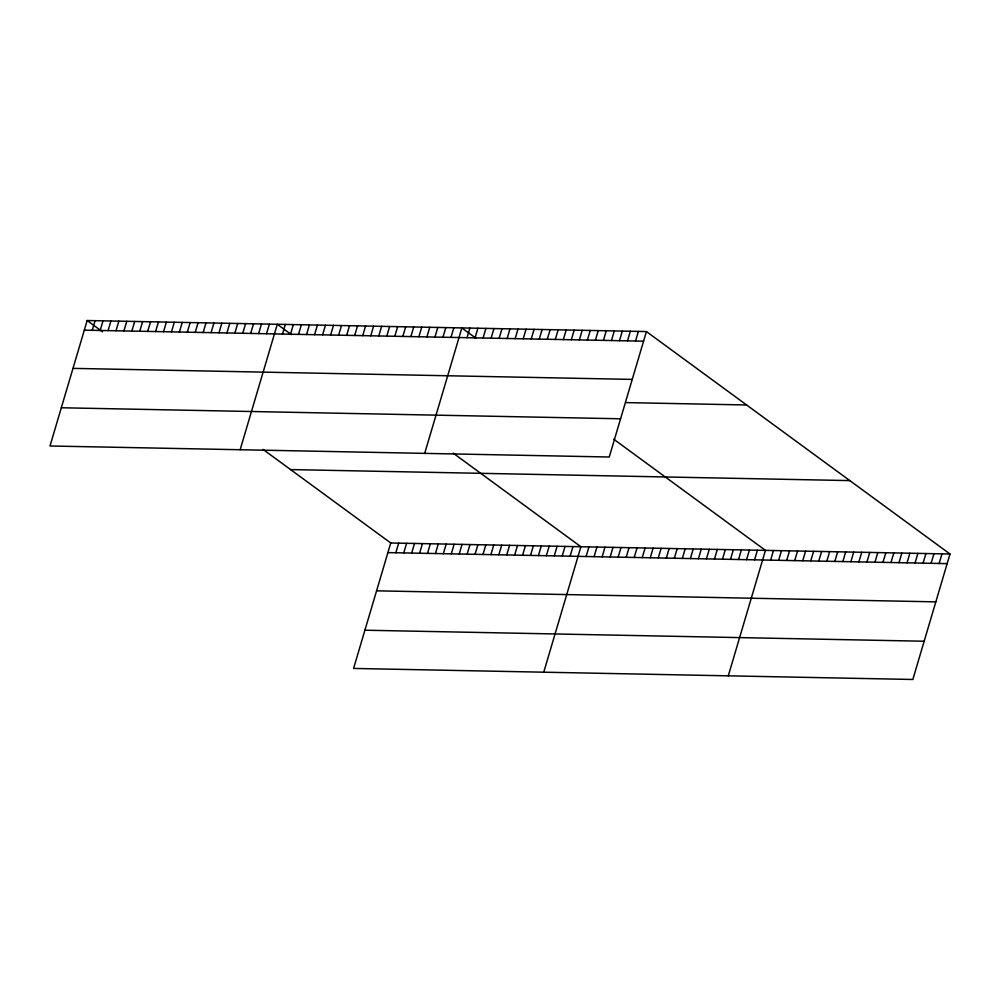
<?xml version="1.0" encoding="UTF-8"?>
<svg xmlns="http://www.w3.org/2000/svg" width="1000" height="1000" viewBox="0 0 1000 1000"><rect width="100%" height="100%" fill="white"/><g stroke="black" fill="none" stroke-linecap="round" stroke-linejoin="round"><path stroke-width="1.5" d="M87.163 320.525L50 445.988L609.25 457.013L646.413 331.562L87.163 320.525L102.487 331.763M92.238 330.3L95.087 320.688M100.162 330.462L103.012 320.838M108.088 330.613L110.925 321M116 330.775L118.85 321.15M123.925 330.925L126.775 321.312M131.85 331.087L134.7 321.463M139.775 331.238L142.625 321.625M147.7 331.4L150.538 321.775M155.612 331.55L158.463 321.938M163.538 331.712L166.388 322.088M171.462 331.863L174.312 322.25M179.387 332.025L182.237 322.4M187.312 332.175L190.162 322.562M195.225 332.337L198.075 322.713M203.15 332.488L206 322.875M211.075 332.65L213.925 323.025M219 332.8L221.85 323.188M226.925 332.962L229.775 323.338M234.85 333.113L237.688 323.5M242.763 333.275L245.613 323.65M250.688 333.425L253.538 323.812M258.612 333.587L261.462 323.963M266.537 333.738L269.387 324.125M240.15 449.738L277.3 324.288L291.45 334.65M282.488 334.05L285.325 324.438M290.5 334.212L293.35 324.6M298.525 334.375L301.375 324.75M306.55 334.525L309.4 324.913M314.575 334.688L317.425 325.075M322.6 334.85L325.45 325.225M330.625 335L333.475 325.387M338.65 335.163L341.5 325.55M346.675 335.325L349.525 325.7M354.7 335.475L357.55 325.863M362.725 335.637L365.575 326.025M370.75 335.8L373.587 326.175M378.775 335.95L381.613 326.337M386.788 336.112L389.637 326.5M394.812 336.275L397.663 326.65M402.837 336.425L405.688 326.812M410.863 336.587L413.713 326.975M418.888 336.75L421.737 327.125M426.912 336.9L429.762 327.287M434.938 337.062L437.788 327.45M442.962 337.225L445.812 327.6M450.988 337.375L453.837 327.762M263.038 449.4L390.75 542.987L353.587 668.438L912.837 679.475L950 554.012L646.413 331.562M424.7 453.375L461.863 327.925L476 338.288M395.825 552.75L398.675 543.138M467.038 337.7L469.875 328.075M403.75 552.913L406.6 543.3M475.062 337.85L477.9 328.237M411.675 553.062L414.525 543.45M483.075 338.013L485.925 328.4M419.6 553.225L422.45 543.612M427.512 553.375L430.363 543.763M491.1 338.175L493.95 328.55M435.438 553.538L438.288 543.925M499.125 338.325L501.975 328.713M443.363 553.688L446.213 544.075M507.15 338.488L510 328.875M451.287 553.85L454.137 544.237M515.175 338.65L518.025 329.025M459.212 554L462.062 544.388M523.2 338.8L526.05 329.188M467.137 554.163L469.975 544.55M531.225 338.963L534.075 329.35M475.05 554.312L477.9 544.7M539.25 339.125L542.1 329.5M482.975 554.475L485.825 544.862M547.275 339.275L550.125 329.663M490.9 554.625L493.75 545.013M555.3 339.438L558.15 329.825M498.825 554.788L501.675 545.175M563.325 339.6L566.175 329.975M506.75 554.938L509.588 545.325M571.35 339.75L574.188 330.138M514.663 555.1L517.513 545.487M579.362 339.913L582.212 330.3M522.587 555.25L525.438 545.638M587.388 340.075L590.237 330.45M530.513 555.413L533.362 545.8M595.413 340.225L598.263 330.613M538.438 555.562L541.287 545.95M603.438 340.387L606.287 330.775M546.362 555.725L549.212 546.112M611.462 340.55L614.312 330.925M554.275 555.875L557.125 546.263M619.487 340.7L622.337 331.087M562.2 556.038L565.05 546.425M627.513 340.863L630.363 331.25M570.125 556.188L572.975 546.575M635.538 341.025L638.387 331.4M543.737 672.188L580.9 546.737L453.188 453.15M586.075 556.512L588.925 546.888M594.1 556.663L596.95 547.05M602.125 556.825L604.975 547.212M610.15 556.987L612.987 547.362M618.162 557.137L621.013 547.525M626.188 557.3L629.038 547.688M634.212 557.463L637.062 547.837M642.237 557.612L645.088 548M650.263 557.775L653.112 548.162M658.288 557.925L661.137 548.312M666.312 558.088L669.163 548.475M674.338 558.25L677.188 548.638M682.362 558.4L685.212 548.787M690.387 558.562L693.238 548.95M698.413 558.725L701.263 549.113M706.438 558.875L709.275 549.263M714.463 559.038L717.3 549.425M722.475 559.2L725.325 549.587M730.5 559.35L733.35 549.738M738.525 559.513L741.375 549.9M746.55 559.675L749.4 550.062M754.575 559.825L757.425 550.212M728.288 675.825L765.45 550.375L613.65 439.15M770.625 560.15L773.475 550.538M778.65 560.3L781.5 550.688M786.675 560.462L789.525 550.85M794.7 560.625L797.55 551.013M802.725 560.775L805.562 551.163M810.75 560.938L813.587 551.325M818.763 561.1L821.612 551.475M826.787 561.25L829.638 551.638M834.812 561.413L837.663 551.8M842.837 561.575L845.688 551.95M850.863 561.725L853.713 552.112M858.888 561.888L861.737 552.275M866.912 562.05L869.762 552.425M874.938 562.2L877.788 552.587M882.962 562.362L885.812 552.75M890.987 562.525L893.838 552.9M899.013 562.675L901.85 553.062M907.038 562.837L909.875 553.225M915.05 563L917.9 553.375M923.075 563.15L925.925 553.538M931.1 563.312L933.95 553.7M939.125 563.475L941.975 553.85M84.312 330.15L643.562 341.175M72.987 368.375L632.238 379.4M626.237 402.6L746.6 404.975M61.325 407.762L620.575 418.787M290.562 469.575L849.812 480.6M390.75 542.987L950 554.012M387.9 552.6L947.15 563.625M376.587 590.825L935.825 601.862M364.913 630.212L924.163 641.237"/></g></svg>
